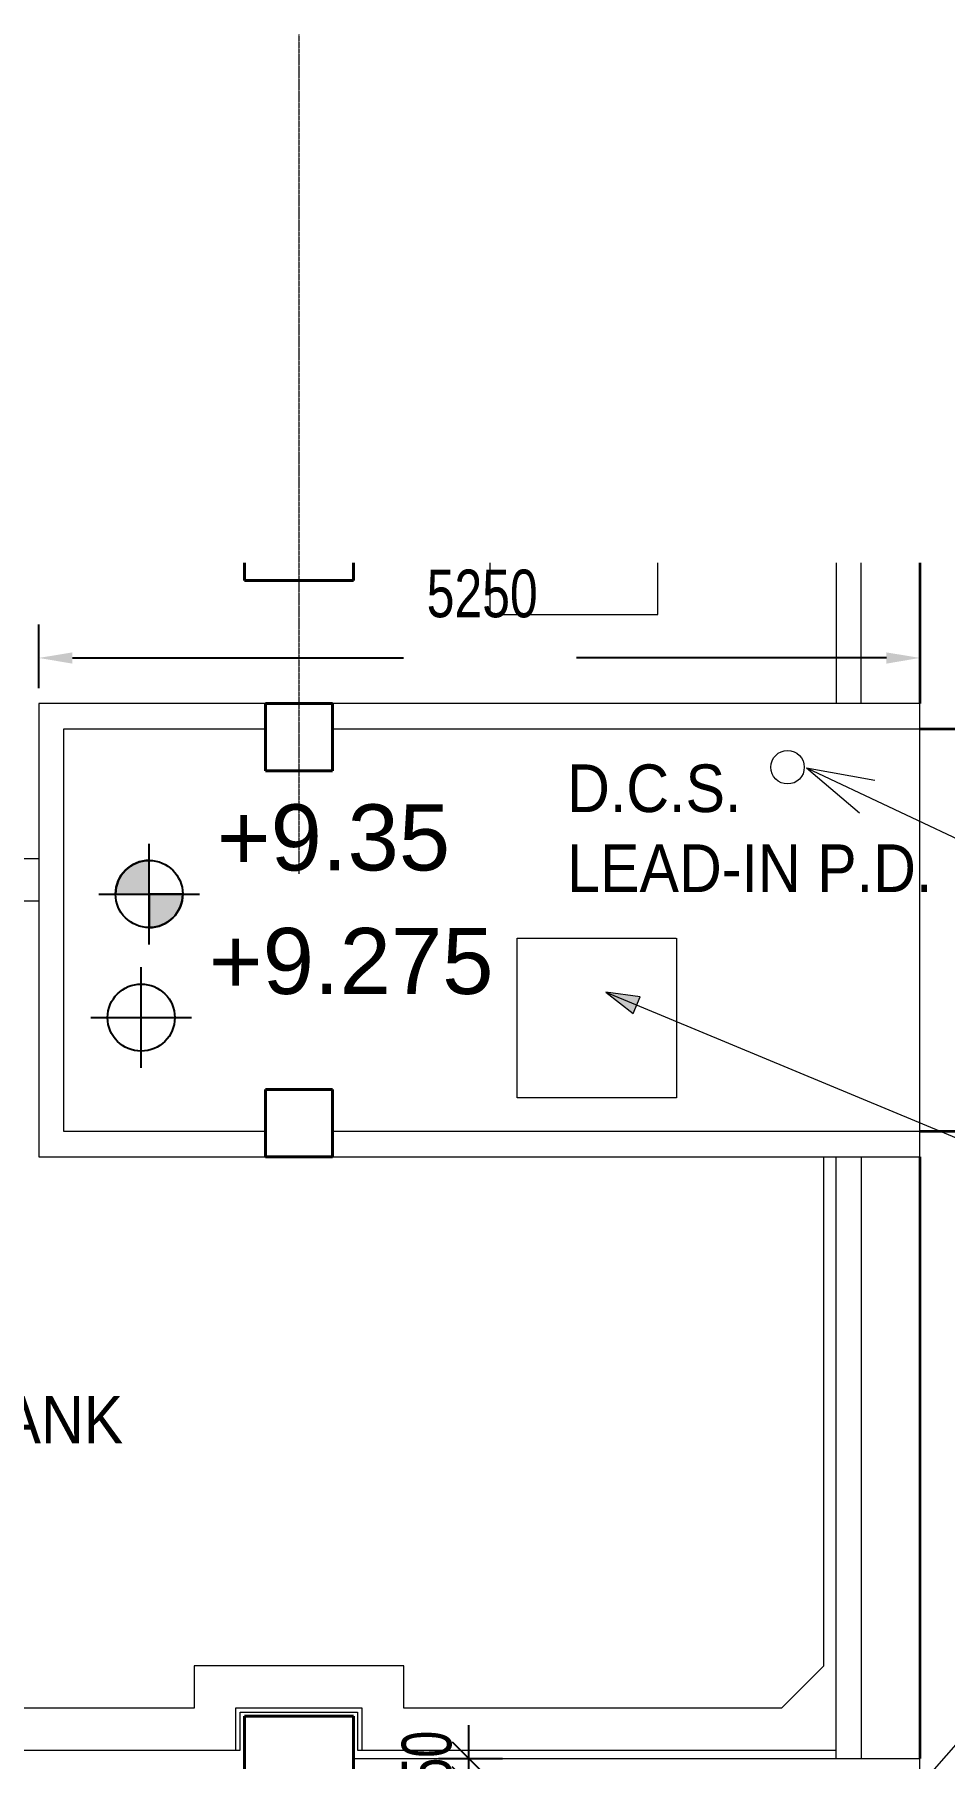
# Model space of a CAD drawing. Header units: millimetres. Extents: x 10569 to 232243, y -25347 to 80743.
# Drawn here: x 171466 to 176888, y 16097 to 26368 of the extents above; entities that cross this region are included whole.
import ezdxf

# ---------------------------------------------------------------- set-up
doc = ezdxf.new("R2010")
doc.units = ezdxf.units.MM
doc.linetypes.add('Grid Line__1_200_', pattern=[10.5, 6, -1.5, 1.5, -1.5])
doc.linetypes.add('Overhead', pattern=[3.96875, 2.38125, -1.5875])
for name, color, linetype, lineweight in [('A-ANNO-DIMS', 211, 'Continuous', 5), ('A-ANNO-NOTE', 131, 'Continuous', 25), ('A-DETL-THIN', 151, 'Continuous', 9), ('A-FLOR', 192, 'Continuous', 9), ('A-FLOR-OVHD', 1, 'Overhead', 9), ('A-WALL', 113, 'Continuous', 20), ('G-ANNO-TEXT', 231, 'Continuous', 5), ('S-COLS', 52, 'Continuous', 20), ('S-GRID', 1, 'Continuous', 5)]:
    doc.layers.add(name, color=color, linetype=linetype, lineweight=lineweight)
doc.styles.add('Arial_1', font='arial.ttf', dxfattribs={"height": 393.413174})
doc.styles.add('Arial_2', font='arial.ttf', dxfattribs={"width": 0.7, "height": 295.05988})
doc.styles.add('Swis721 BT_6', font='swiss.ttf', dxfattribs={"width": 0.89, "height": 283.821263})
doc.styles.add('Swis721 BT_8', font='swiss.ttf', dxfattribs={"width": 0.75, "height": 283.821263})
doc.dimstyles.new('DLN_1_5mm', dxfattribs={"dimscale": 304.8, "dimtxt": 300, "dimasz": 0.656168, "dimexe": 0.656168, "dimexo": 0.0625, "dimgap": 0.656168, "dimtad": 1, "dimdec": 0, "dimzin": 0, "dimdsep": 46, "dimtxsty": 'Swis721 BT_8', "dimsah": 1, "dimcen": 0.09, "dimadec": 0, "dimazin": 0, "dimtfac": 1, "dimtdec": 4, "dimtix": 1, "dimtmove": 2, "dimatfit": 3, "dimfxl": 0.656168, "dimfxlon": 1, "dimtvp": 1, "dimtolj": 1, "dimtzin": 0, "dimarcsym": 2})
doc.dimstyles.new('Linear_-_1_5mm_Arial', dxfattribs={"dimscale": 304.8, "dimtxt": 300, "dimasz": 0.656168, "dimexe": 0.656168, "dimexo": 0.0625, "dimgap": 0.328084, "dimtad": 1, "dimdec": 0, "dimzin": 0, "dimdsep": 46, "dimtxsty": 'Arial_2', "dimblk1": 'OBLIQUE', "dimblk2": 'OBLIQUE', "dimsah": 1, "dimcen": 0.09, "dimadec": 0, "dimazin": 0, "dimtfac": 1, "dimtdec": 4, "dimtix": 1, "dimtmove": 0, "dimatfit": 3, "dimfxl": 0.656168, "dimfxlon": 1, "dimtvp": 1, "dimtolj": 1, "dimtzin": 0, "dimarcsym": 2})

# ---------------------------------------------------------------- blocks, each defined once
blk = doc.blocks.new('Walls 1 - Walls 1-3032194-Copy _2_ of PART PLAN OF D_C_S _ CABLE LEAD-IN PLAN')
at = {"layer": 'A-WALL'}
for p, q in [((86789, 21457), (82149, 21457)), ((82149, 21457), (82149, 16147)), ((82149, 21457), (82149, 16147)), ((86789, 21457), (82149, 21457)), ((82474, 20897), (82724, 21207)), ((82724, 21207), (86789, 21207)), ((82474, 16647), (82474, 20897)), ((91464, 19682), (91464, 16647)), ((82724, 16397), (82474, 16647)), ((88964, 16649), (87714, 16649)), ((87714, 16649), (87714, 16397)), ((88964, 16397), (88964, 16649)), ((91464, 16647), (91214, 16397)), ((87714, 16397), (82724, 16397)), ((87964, 16147), (87964, 16399)), ((87964, 16399), (88714, 16399)), ((87989, 16147), (87989, 16374)), ((87989, 16374), (88689, 16374)), ((88689, 16374), (88689, 16147)), ((88714, 16399), (88714, 16147)), ((91214, 16397), (88964, 16397)), ((82149, 16147), (87989, 16147)), ((82149, 16147), (87964, 16147)), ((88689, 16147), (91539, 16147)), ((88714, 16147), (91539, 16147))]:
    blk.add_line(p, q, dxfattribs=at)
blk = doc.blocks.new('DLN_Slab Level Mark - SSL-2mm_Type 2-2670448-Copy _2_ of PART PLAN OF D_C_S _ CABLE LEAD-IN PLAN')
at = {"layer": 'A-ANNO-NOTE'}
for p, q in [((0, 1.5), (0, -1.5)), ((-1.5, 0), (1.5, 0))]:
    blk.add_line(p, q, dxfattribs=at)
blk.add_circle((0, 0), 1, dxfattribs=at)
blk = doc.blocks.new('DLN_Slab Level Mark - FFL-2mm_Type 2-2670450-Copy _2_ of PART PLAN OF D_C_S _ CABLE LEAD-IN PLAN')
at = {"layer": 'A-ANNO-NOTE', "lineweight": 5}
h = blk.add_hatch(color=256, dxfattribs=at)
edge = h.paths.add_edge_path(flags=0)
edge.add_arc((0, 0), 1, 0, 90, ccw=False)
edge.add_line((1, 0), (0, 0))
edge.add_line((0, 0), (0, 1))
h = blk.add_hatch(color=256, dxfattribs=at)
edge = h.paths.add_edge_path(flags=0)
edge.add_arc((0, 0), 1, 180, 270, ccw=False)
edge.add_line((-1, 0), (0, 0))
edge.add_line((0, 0), (0, -1))
at = {"layer": 'A-ANNO-NOTE'}
for p, q in [((0, 1.5), (0, -1.5)), ((0, 1), (0, 0)), ((0, 0), (-1, 0)), ((0, -1), (0, 0)), ((0, 0), (1, 0)), ((-1.5, 0), (1.5, 0))]:
    blk.add_line(p, q, dxfattribs=at)
blk.add_circle((0, 0), 1, dxfattribs=at)
for start, end in [(360, 90), (180, 270)]:
    blk.add_arc((0, 0), 1, start, end, dxfattribs=at)
blk = doc.blocks.new('_Oblique')
at = {"color": 0, "linetype": 'ByBlock', "lineweight": -2}
blk.add_line((-0.5, -0.5), (0.5, 0.5), dxfattribs=at)
blk = doc.blocks.new('DIMBLOCK261-Copy _2_ of PART PLAN OF D_C_S _ CABLE LEAD-IN PLAN')
at = {"layer": 'A-ANNO-DIMS', "color": 0, "lineweight": -2, "transparency": 16777216}
for p, q in [((174055, 16097), (174055, 16297)), ((173874, 16097), (174255, 16097)), ((174055, 15947), (174055, 16097)), ((173874, 15947), (174255, 15947)), ((174055, 15947), (174055, 15747))]:
    blk.add_line(p, q, dxfattribs=at)
at = {"layer": 'Defpoints', "color": 0, "transparency": 16777216}
for p in [(173855, 16097), (174055, 16097), (173855, 15947)]:
    blk.add_point(p, dxfattribs=at)
at = {"layer": 'A-ANNO-DIMS', "color": 0, "lineweight": -2, "transparency": 16777216, "xscale": 200, "yscale": 200, "zscale": 200}
for p, rotation in [((174055, 16097), 270), ((174055, 15947), 90)]:
    blk.add_blockref('_Oblique', p, dxfattribs=dict(at, rotation=rotation))
at = {"layer": 'A-ANNO-DIMS', "color": 0, "transparency": 16777216, "insert": (173804, 16022), "char_height": 295.1, "width": 564.92, "attachment_point": 5, "rotation": 90, "style": 'Arial_2'}
blk.add_mtext('\\A1;150', dxfattribs=at)
blk = doc.blocks.new('DIMBLOCK262-Copy _2_ of PART PLAN OF D_C_S _ CABLE LEAD-IN PLAN')
at = {"layer": 'A-ANNO-DIMS', "color": 0, "lineweight": -2, "transparency": 16777216}
for p, q in [((171492, 22473), (171492, 22854)), ((176742, 22835), (176742, 22454)), ((171692, 22654), (173664, 22654)), ((176542, 22654), (174696, 22654))]:
    blk.add_line(p, q, dxfattribs=at)
at = {"layer": 'A-ANNO-DIMS', "color": 0, "transparency": 16777216}
for points in [[(171692, 22687), (171692, 22620), (171492, 22654)], [(176542, 22687), (176542, 22620), (176742, 22654)]]:
    blk.add_solid(points, dxfattribs=at)
at = {"layer": 'Defpoints', "color": 0, "transparency": 16777216}
for p in [(176742, 22854), (176742, 22654), (171492, 22454)]:
    blk.add_point(p, dxfattribs=at)
at = {"layer": 'A-ANNO-DIMS', "color": 0, "transparency": 16777216, "insert": (173803, 23180), "char_height": 283.8, "width": 754.29, "attachment_point": 1, "line_spacing_factor": 1.00667, "style": 'Swis721 BT_8'}
blk.add_mtext('\\A1;5250', dxfattribs=at)

msp = doc.modelspace()

# ---------------------------------------------------------------- hatches: boundary and pattern name
at = {"layer": 'G-ANNO-TEXT'}
msp.add_hatch(color=60, dxfattribs=at).paths.add_polyline_path([(174869.99744, 20662.39361), (175034.13449, 20536.17595), (175075.25313, 20635.15443)], flags=0)

# ---------------------------------------------------------------- linework, layer by layer
at = {"layer": 'A-DETL-THIN'}
msp.add_circle((175952.87777, 22003.00449), 100, dxfattribs=at)
at = {"layer": 'A-FLOR'}
for p, q in [((174179.73883, 23220.76618), (174179.73883, 22912.33162)), ((175179.73883, 22912.33162), (175179.73883, 23220.76618)), ((174179.73883, 22912.33162), (175179.73883, 22912.33162))]:
    msp.add_line(p, q, dxfattribs=at)
at = {"layer": 'A-FLOR-OVHD'}
for p, q in [((174342.01041, 20984.31879), (175292.01041, 20984.31879)), ((174342.01041, 20034.31879), (174342.01041, 20984.31879)), ((175292.01041, 20984.31879), (175292.01041, 20034.31879)), ((175292.01041, 20034.31879), (174342.01041, 20034.31879))]:
    msp.add_line(p, q, dxfattribs=at)
at = {"layer": 'A-WALL'}
for p, q in [((176242.01041, 23220.76618), (176242.01041, 22382.31879)), ((176392.01041, 22382.31879), (176392.01041, 23220.76618)), ((171492.0104, 22382.31879), (171492.0104, 19682.31879)), ((172842.01041, 22382.31879), (171492.0104, 22382.31879)), ((172842.01041, 22232.31879), (172842.01041, 22382.31879)), ((176742.01041, 22382.31879), (173242.01041, 22382.31879)), ((173242.01041, 22382.31879), (173242.01041, 22232.31879)), ((176742.01041, 19682.31879), (176742.01041, 22382.31879)), ((171642.0104, 19832.31879), (171642.0104, 22232.31879)), ((171642.0104, 22232.31879), (172842.01041, 22232.31879)), ((173242.01041, 22232.31879), (176742.01041, 22232.31879)), ((172842.01041, 19832.31879), (171642.0104, 19832.31879)), ((172842.01041, 19682.31879), (172842.01041, 19832.31879)), ((176742.01041, 19832.31879), (173242.01041, 19832.31879)), ((173242.01041, 19832.31879), (173242.01041, 19682.31879)), ((171492.0104, 19682.31879), (172842.01041, 19682.31879)), ((173242.01041, 19682.31879), (176742.01041, 19682.31879)), ((176242.01041, 16097.48547), (176242.01041, 19682.31879)), ((176392.01041, 19682.31879), (176392.01041, 16097.48547)), ((173367.01041, 16097.48547), (176742.01041, 16097.48547)), ((176742.01041, 15947.48547), (176742.01041, 16097.48547))]:
    msp.add_line(p, q, dxfattribs=at)
at = {"layer": 'A-WALL', "lineweight": 35}
for p, q in [((176742.01041, 23220.76618), (176742.01041, 22382.31879)), ((176742.01041, 22232.31879), (177342.01041, 22232.31879)), ((177342.01041, 19832.31879), (176742.01041, 19832.31879)), ((176742.01041, 19682.31879), (176742.01041, 16097.48547))]:
    msp.add_line(p, q, dxfattribs=at)
at = {"layer": 'G-ANNO-TEXT', "color": 60}
for p, q in [((176065.71013, 21999.31417), (176473.15066, 21925.28917)), ((176065.71013, 21999.31417), (176381.55147, 21731.48637)), ((176065.71013, 21999.31417), (177602.33126, 21273.04374)), ((174869.99744, 20662.39361), (175034.13449, 20536.17595)), ((175075.25313, 20635.15443), (174869.99744, 20662.39361)), ((174869.99744, 20662.39361), (178145.91889, 19301.47736)), ((175034.13449, 20536.17595), (175075.25313, 20635.15443)), ((176546.46335, 15714.48085), (177836.59044, 17182.05802))]:
    msp.add_line(p, q, dxfattribs=at)
at = {"layer": 'S-COLS', "color": 10, "lineweight": 40}
for p, q in [((172717.01041, 23220.76618), (172717.01041, 23115.81879)), ((173367.01041, 23115.81879), (173367.01041, 23220.76618)), ((172717.01041, 23115.81879), (173367.01041, 23115.81879)), ((173242.01041, 22382.31879), (172842.01041, 22382.31879)), ((172842.01041, 22382.31879), (172842.01041, 21982.31879)), ((173242.01041, 21982.31879), (173242.01041, 22382.31879)), ((172842.01041, 21982.31879), (173242.01041, 21982.31879)), ((173242.01041, 20082.31879), (172842.01041, 20082.31879)), ((172842.01041, 20082.31879), (172842.01041, 19682.31879)), ((173242.01041, 19682.31879), (173242.01041, 20082.31879)), ((172842.01041, 19682.31879), (173242.01041, 19682.31879)), ((173367.01041, 16349.15213), (172717.01041, 16349.15213)), ((172717.01041, 16349.15213), (172717.01041, 15947.48547)), ((173367.01041, 16349.15213), (173367.01041, 15947.48547))]:
    msp.add_line(p, q, dxfattribs=at)
at = {"layer": 'S-GRID', "linetype": 'Grid Line__1_200_'}
msp.add_line((173042.01041, 26368.11071), (173042.01041, 21368.11071), dxfattribs=at)

# ---------------------------------------------------------------- block references
at = {"layer": 'A-ANNO-NOTE'}
for name, p, xscale, yscale, zscale, rotation in [('DLN_Slab Level Mark - FFL-2mm_Type 2-2670450-Copy _2_ of PART PLAN OF D_C_S _ CABLE LEAD-IN PLAN', (172149.36338, 21247.48547), 200, 200, 200, 90.00000000000081), ('DLN_Slab Level Mark - SSL-2mm_Type 2-2670448-Copy _2_ of PART PLAN OF D_C_S _ CABLE LEAD-IN PLAN', (172102.01041, 20511.38465), 200.0000000000001, 200.0000000000001, 200.0000000000001, 90.00000000000144)]:
    msp.add_blockref(name, p, dxfattribs=dict(at, xscale=xscale, yscale=yscale, zscale=zscale, rotation=rotation))
at = {"layer": 'A-WALL'}
msp.add_blockref('Walls 1 - Walls 1-3032194-Copy _2_ of PART PLAN OF D_C_S _ CABLE LEAD-IN PLAN', (84702.71744, 0), dxfattribs=at)

# ---------------------------------------------------------------- texts
at = {"layer": 'A-ANNO-NOTE', "lineweight": 5, "char_height": 393.413174, "attachment_point": 1, "line_spacing_factor": 0.938532, "style": 'Arial_1'}
for s, insert, width in [('+9.35', (172552.15837, 21781.54023), 1656), ('+9.275', (172504.8054, 21045.43941), 2020.8)]:
    msp.add_mtext(s, dxfattribs=dict(at, insert=insert, width=width))
at = {"layer": 'G-ANNO-TEXT', "color": 7, "char_height": 283.8212635, "attachment_point": 1, "line_spacing_factor": 1.00667, "style": 'Swis721 BT_6'}
for s, insert, width in [('D.C.S.\\PLEAD-IN P.D.', (174639.3772, 22019.57051), 2494.8), ('SPRINKLER TANK', (168956.24422, 18258.00453), 3445.2)]:
    msp.add_mtext(s, dxfattribs=dict(at, insert=insert, width=width))

# ---------------------------------------------------------------- dimensions: what is measured, and where the dimension line sits
at = {"layer": 'A-ANNO-DIMS'}
dim = msp.add_linear_dim(base=(176742.01041, 22653.61797), p1=(171492.0104, 22453.61797), p2=(176742.01041, 22853.61797), dimstyle='DLN_1_5mm', override={"dimpost": '<>', "dimfxl": 5265.216047}, dxfattribs=at)
dim.commit()
dim.dimension.update_dxf_attribs({"geometry": 'DIMBLOCK262-Copy _2_ of PART PLAN OF D_C_S _ CABLE LEAD-IN PLAN', "text_midpoint": (174179.86755, 22990.58862), "dimtype": 160})
dim = msp.add_linear_dim(base=(174055.13113, 16097.48547), p1=(173855.13113, 15947.48547), p2=(173855.13113, 16097.48547), angle=90, dimstyle='Linear_-_1_5mm_Arial', override={"dimpost": '<>', "dimfxl": 150}, dxfattribs=at)
dim.commit()
dim.dimension.update_dxf_attribs({"geometry": 'DIMBLOCK261-Copy _2_ of PART PLAN OF D_C_S _ CABLE LEAD-IN PLAN', "text_midpoint": (173804.48152, 16022.48547)})

doc.saveas('drawing.dxf')
